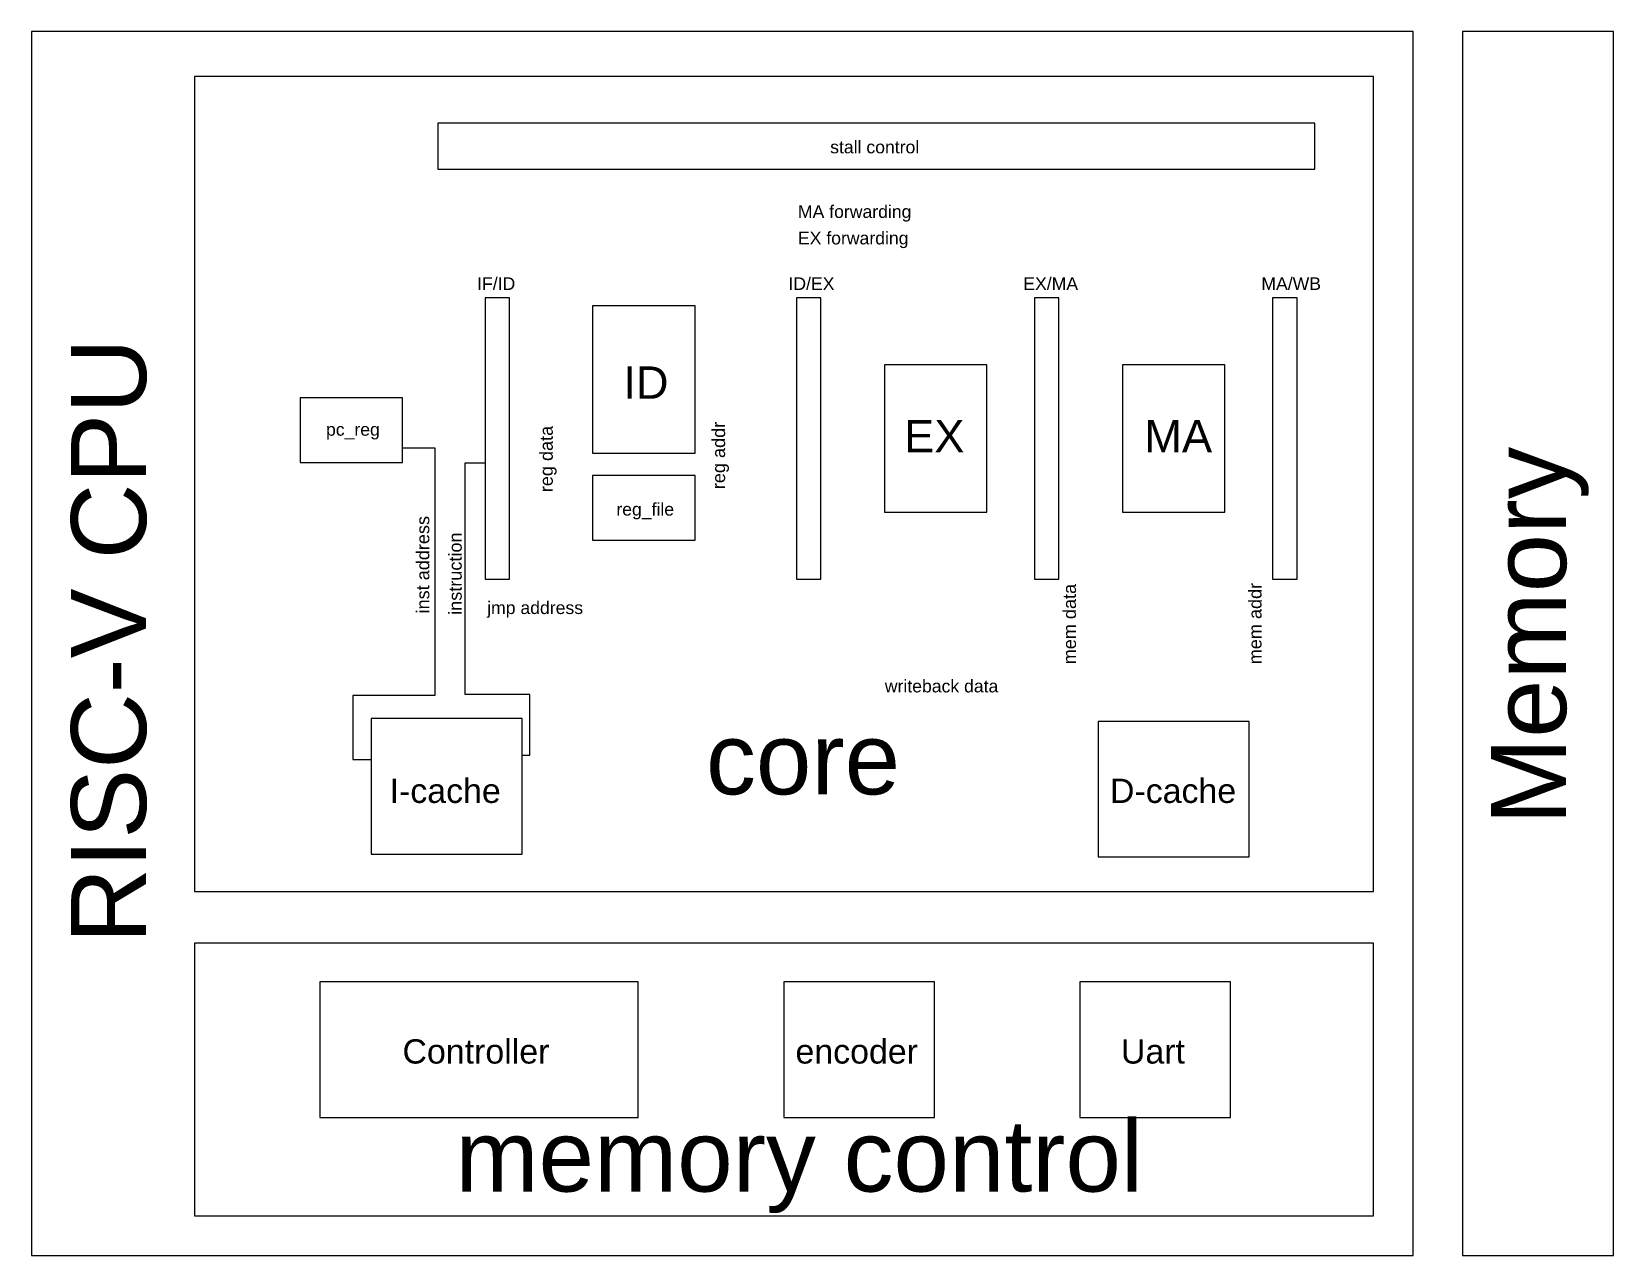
# Model space of a CAD drawing. Header units: millimetres. Extents: x -142 to 836, y -289 to 467.
import ezdxf

# ---------------------------------------------------------------- set-up
doc = ezdxf.new("R2010")
doc.units = ezdxf.units.MM
doc.styles.get("Standard").update_dxf_attribs({"font": 'Arial Unicode.ttf'})

msp = doc.modelspace()

# ---------------------------------------------------------------- linework, layer by layer
for points in [[(-141.93, 467.18), (-141.93, -289.24), (712.08, -289.24), (712.08, 467.18)], [(742.69, 467.18), (742.69, -289.24), (835.86, -289.24), (835.86, 467.18)], [(-41.16, 439.43), (-41.16, -64.39), (687.65, -64.39), (687.65, 439.43)], [(109.22, 410.62), (109.22, 382.09), (651.25, 382.09), (651.25, 410.62)], [(138.41, 302.63), (138.41, 128.78), (153.51, 128.78), (153.51, 302.63)], [(204.86, 297.77), (204.86, 206.59), (268.17, 206.59), (268.17, 297.77)], [(330.87, 302.63), (330.87, 128.78), (345.96, 128.78), (345.96, 302.63)], [(478.04, 302.63), (478.04, 128.78), (493.13, 128.78), (493.13, 302.63)], [(625.21, 302.63), (625.21, 128.78), (640.3, 128.78), (640.3, 302.63)], [(385.22, 261.29), (385.22, 170.11), (448.52, 170.11), (448.52, 261.29)], [(532.39, 261.29), (532.39, 170.11), (595.7, 170.11), (595.7, 261.29)], [(23.97, 240.78), (23.97, 200.85), (87.28, 200.85), (87.28, 240.78)], [(204.86, 192.79), (204.86, 152.85), (268.17, 152.85), (268.17, 192.79)], [(68.04, 42.51), (68.04, -41.23), (161.21, -41.23), (161.21, 42.51)], [(517.46, 40.83), (517.46, -42.91), (610.63, -42.91), (610.63, 40.83)], [(-41.16, -96.21), (-41.16, -264.8), (687.65, -264.8), (687.65, -96.21)], [(36.13, -120.25), (36.13, -203.99), (233.09, -203.99), (233.09, -120.25)], [(322.99, -120.25), (322.99, -203.99), (416.16, -203.99), (416.16, -120.25)], [(506.06, -120.25), (506.06, -203.99), (599.23, -203.99), (599.23, -120.25)]]:
    msp.add_lwpolyline(points, close=True)
for points in [[(125.07, 382.09, 0, 0, 0), (125.07, 258.29, 0, 0, 0), (131.39, 258.29, 5, 0, 0), (138.41, 258.29, 0, 0, 0)], [(161.21, 0.64, 0, 0, 0), (171.78, 0.64, 0, 0, 0), (171.78, 372.05, 5, 0, 0), (171.78, 382.09, 0, 0, 0)], [(268.19, 272.47, 0, 0, 0), (283.36, 272.47, 0, 0, 0), (283.36, 374.01, 5, 0, 0), (283.36, 382.09, 0, 0, 0)], [(316.93, 382.09, 0, 0, 0), (316.93, 244.68, 0, 0, 0), (323.25, 244.68, 5, 0, 0), (330.27, 244.68, 0, 0, 0)], [(464.69, 382.09, 0, 0, 0), (464.69, 258.29, 0, 0, 0), (471.01, 258.29, 5, 0, 0), (478.04, 258.29, 0, 0, 0)], [(595.7, 225.84, 0, 0, 0), (608.13, 225.84, 0, 0, 0), (608.13, 374.01, 5, 0, 0), (608.13, 382.09, 0, 0, 0)], [(615.22, 382.09, 0, 0, 0), (615.22, 258.29, 0, 0, 0), (618.19, 258.29, 5, 0, 0), (625.21, 258.29, 0, 0, 0)], [(595.7, 240.01, 0, 0, 0), (602.13, 240.01, 0, 0, 0), (602.13, 347.64, 0, 0, 0), (185.54, 347.64, 0, 0, 0), (185.54, 278.51, 0, 0, 0), (197.58, 278.51, 5, 0, 0), (204.87, 278.5, 0, 0, 0)], [(448.52, 238.89, 0, 0, 0), (458.44, 238.89, 0, 0, 0), (458.44, 333.39, 0, 0, 0), (193.3, 333.39, 0, 0, 0), (193.3, 286.21, 0, 0, 0), (198.07, 286.21, 5, 0, 0), (204.86, 286.21, 0, 0, 0)], [(153.51, 262.5, 0, 0, 0), (196.75, 262.5, 5, 0, 0), (204.64, 262.5, 0, 0, 0)], [(268.17, 262.5, 0, 0, 0), (322.35, 262.5, 5, 0, 0), (330.24, 262.5, 0, 0, 0)], [(267.79, 254.53, 0, 0, 0), (299.41, 254.53, 0, 0, 0), (299.41, 104.91, 0, 0, 0), (-7.84, 104.91, 0, 0, 0), (-7.84, 214.71, 0, 0, 0), (15.74, 214.71, 5, 0, 0), (23.97, 214.71, 0, 0, 0)], [(87.28, 232.5, 0, 0, 0), (130.52, 232.5, 5, 0, 0), (138.41, 232.5, 0, 0, 0)], [(204.86, 172.82, 0, 0, 0), (184.21, 172.65, 0, 0, 0), (184.21, 239.9, 0, 0, 0), (197.19, 239.9, 5, 0, 0), (204.64, 239.9, 0, 0, 0)], [(268.17, 230, 0, 0, 0), (290.61, 230, 0, 0, 0), (290.61, 179.02, 0, 0, 0), (276.57, 179.02, 5, 0, 0), (268.17, 179.02, 0, 0, 0)], [(640.3, 215.7, 0, 0, 0), (651.76, 215.7, 0, 0, 0), (651.76, 56.46, 0, 0, 0), (290.77, 56.46, 0, 0, 0), (290.77, 165.09, 0, 0, 0), (278.7, 165.09, 5, 0, 0), (268.17, 165.09, 0, 0, 0)], [(345.96, 215.7, 0, 0, 0), (376.8, 215.7, 5, 0, 0), (385.22, 215.7, 0, 0, 0)], [(448.52, 215.7, 0, 0, 0), (470.15, 215.7, 5, 0, 0), (478.04, 215.7, 0, 0, 0)], [(493.13, 215.7, 0, 0, 0), (523.97, 215.7, 5, 0, 0), (532.39, 215.7, 0, 0, 0)], [(595.7, 215.7, 0, 0, 0), (617.32, 215.7, 5, 0, 0), (625.21, 215.7, 0, 0, 0)], [(517.46, 12.34, 0, 0, 0), (507.54, 12.34, 0, 0, 0), (507.54, 190, 0, 0, 0), (525.1, 190, 5, 0, 0), (532.39, 190, 0, 0, 0)], [(595.7, 189.3, 0, 0, 0), (620.59, 190.05, 0, 0, 0), (620.59, 11.57, 0, 0, 0), (617.09, 11.64, 5, 0, 0), (610.63, 11.64, 0, 0, 0)], [(55.91, -120.25, 0, 0, 0), (55.91, -11.02, 0, 0, 0), (61.73, -11.02, 5, 0, 0), (68.04, -11.02, 0, 0, 0)], [(217.95, -120.25, 0, 0, 0), (217.95, -50.56, 0, 0, 0), (620.76, -50.56, 0, 0, 0), (620.76, -9.62, 0, 0, 0), (616.84, -9.62, 5, 0, 0), (610.63, -9.62, 0, 0, 0)], [(161.21, -27.46, 0, 0, 0), (180.78, -27.46, 0, 0, 0), (180.78, -110.08, 0, 0, 0), (180.78, -110.08, 5, 0, 0), (180.78, -120.25, 0, 0, 0)], [(517.46, -28.29, 0, 0, 0), (198.62, -28.29, 0, 0, 0), (198.62, -110.82, 5, 0, 0), (198.62, -120.25, 0, 0, 0)], [(233.09, -151.32, 0, 0, 0), (313.6, -151.32, 5, 0, 0), (322.99, -151.32, 0, 0, 0)], [(416.16, -151.32, 0, 0, 0), (496.67, -151.32, 5, 0, 0), (506.06, -151.32, 0, 0, 0)], [(599.23, -151.32, 0, 0, 0), (733.31, -151.32, 5, 0, 0), (742.7, -151.32, 0, 0, 0)], [(322.99, -171.55, 0, 0, 0), (242.48, -171.55, 5, 0, 0), (233.09, -171.55, 0, 0, 0)], [(506.06, -171.55, 0, 0, 0), (425.56, -171.55, 5, 0, 0), (416.16, -171.55, 0, 0, 0)], [(742.69, -171.55, 0, 0, 0), (608.63, -171.55, 5, 0, 0), (599.23, -171.55, 0, 0, 0)]]:
    msp.add_lwpolyline(points, format="xyseb")
for points in [[(87.28, 210), (87.28, 210), (107.22, 210), (107.22, 56.92), (56.54, 56.92), (56.54, 17.37), (62.28, 17.37), (68.04, 17.37)], [(161.21, 20), (161.21, 20), (166.13, 20), (166.13, 57.52), (126.1, 57.52), (126.1, 200.6), (131.37, 200.6), (138.41, 200.6)]]:
    msp.add_lwpolyline(points)

# ---------------------------------------------------------------- texts
for s, height, p in [('stall control', 7.7917, (351.71, 391.96)), ('MA forwarding', 7.7917, (331.77, 352.05)), ('EX forwarding', 7.7917, (331.77, 335.68)), ('IF/ID', 7.792, (133.47, 307.5)), ('ID/EX', 7.792, (325.92, 307.5)), ('EX/MA', 7.792, (471.09, 307.5)), ('MA/WB', 7.792, (618.26, 307.5)), ('ID', 20, (223.85, 240.24)), ('EX', 20, (397.44, 207.15)), ('MA', 20, (545.9, 207.15)), ('pc_reg', 7.792, (40.04, 217.41)), ('reg_file', 7.792, (219.53, 168.05)), ('jmp address', 7.7917, (139.66, 107.19)), ('writeback data', 7.7917, (385.48, 58.75)), ('core', 44.171, (274.93, -4.27)), ('I-cache', 15, (79.36, -9.59)), ('D-cache', 15, (524.66, -9.59)), ('Controller', 15, (87.32, -170.68)), ('encoder', 15, (330.26, -170.68)), ('Uart', 15, (531.46, -170.68)), ('memory control', 44.1706, (120.04, -249.8))]:
    msp.add_text(s, height=height).set_placement(p)
for s, height, p in [('RISC-V CPU', 46.361, (-71.17, -96.47)), ('reg addr', 8, (286.75, 184.37)), ('reg data', 8, (180.22, 182.51)), ('Memory', 46.361, (806.66, -23.27)), ('inst address', 8, (103.91, 107.56)), ('instruction', 8, (123.93, 106.68)), ('mem data', 8, (503.66, 76.13)), ('mem addr', 8, (618.35, 76.13))]:
    msp.add_text(s, height=height, rotation=90).set_placement(p)

doc.saveas('drawing.dxf')
